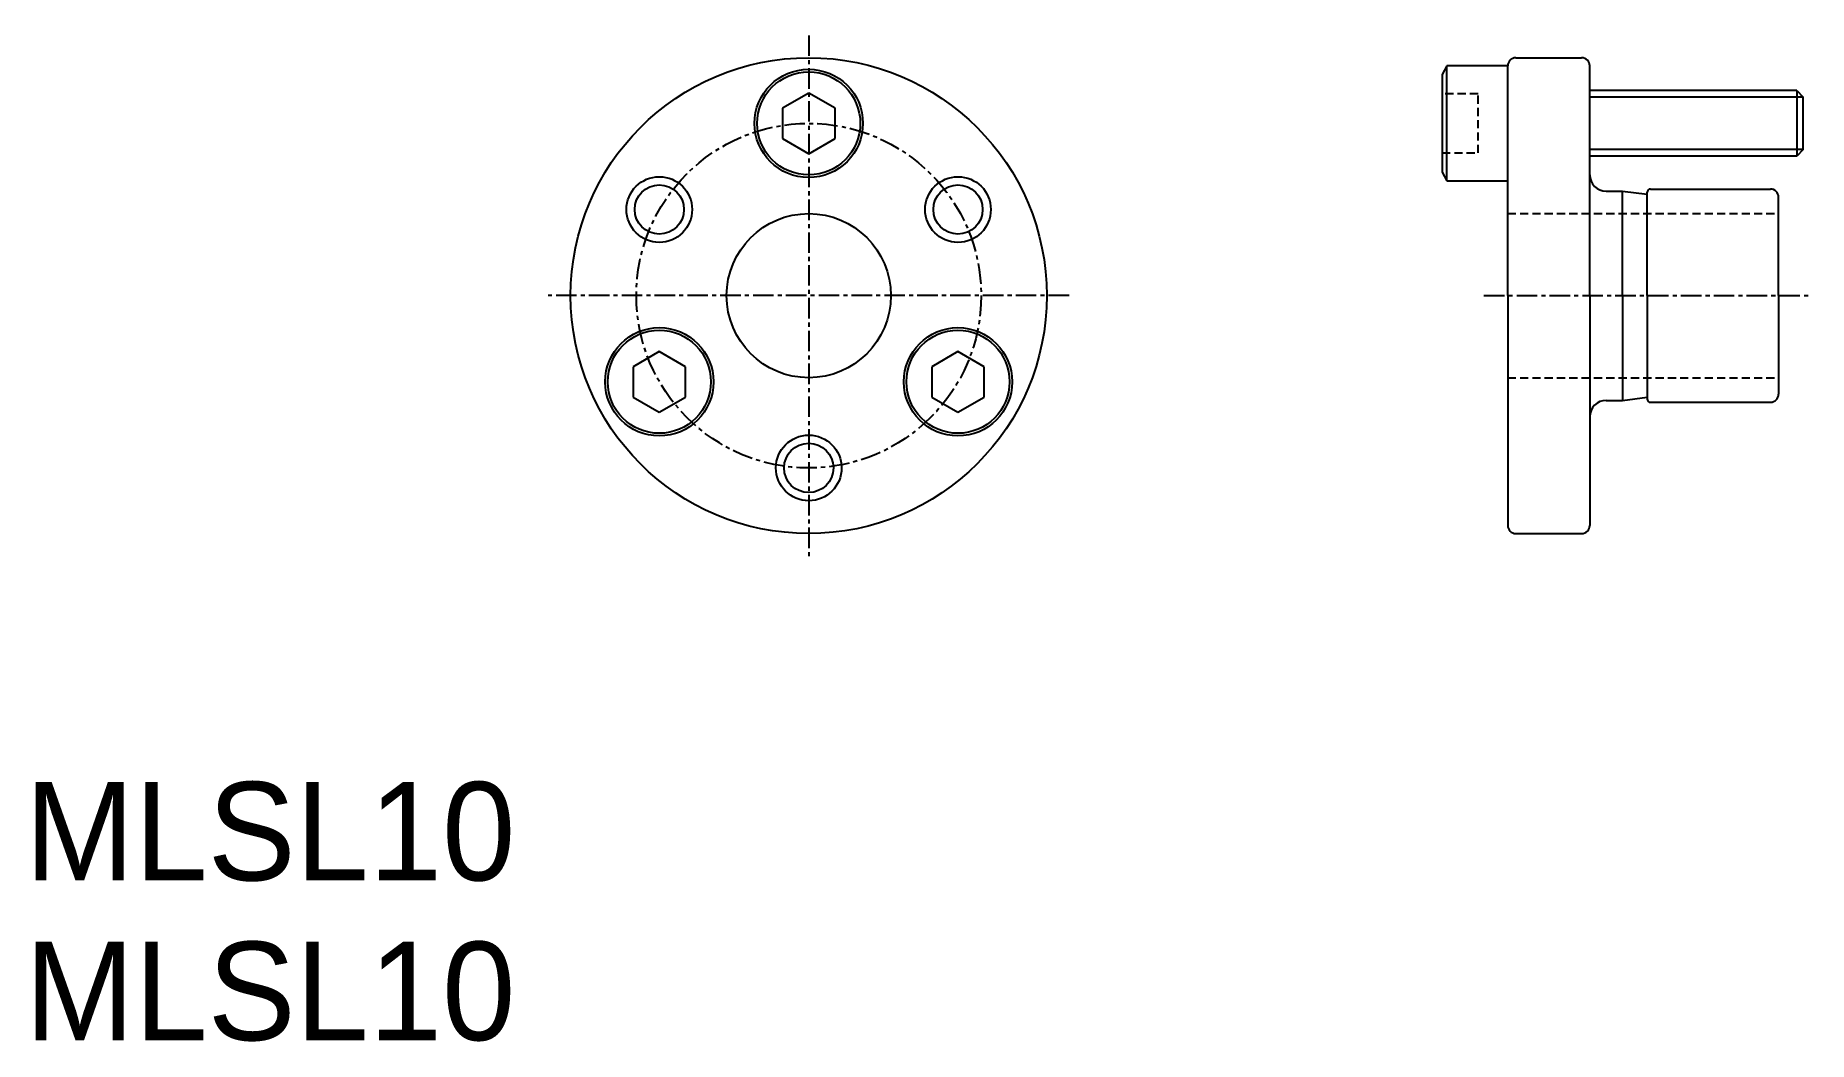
# Model space of a CAD drawing. Extents: x 62 to 170, y 57 to 118.
import ezdxf

# ---------------------------------------------------------------- set-up
doc = ezdxf.new("R2010")
doc.units = 0
doc.linetypes.add('CENTER', pattern=[2, 1.25, -0.25, 0.25, -0.25])
doc.linetypes.add('DASHED', pattern=[0.75, 0.5, -0.25])
doc.layers.get('0').update_dxf_attribs({"linetype": 'CONTINUOUS'})
doc.layers.add('CENTER', color=1, linetype='CENTER')

msp = doc.modelspace()

# ---------------------------------------------------------------- linework, layer by layer
at = {"color": 7, "linetype": 'CONTINUOUS'}
for p, q in [((147.78, 116.1), (147.48, 115.58)), ((147.48, 115.58), (147.48, 109.62)), ((151.48, 116.1), (147.78, 116.1)), ((147.78, 109.1), (147.78, 116.1)), ((151.48, 109.1), (151.48, 116.1)), ((169.08, 114.6), (156.48, 114.6)), ((169.08, 114.6), (169.08, 110.6)), ((169.08, 114.6), (169.48, 114.2)), ((108.91, 114.44), (107.31, 113.52)), ((107.31, 113.52), (107.31, 111.67)), ((110.51, 113.52), (108.91, 114.44)), ((110.51, 111.67), (110.51, 113.52)), ((169.48, 114.2), (156.48, 114.2)), ((169.48, 111), (169.48, 114.2)), ((107.31, 111.67), (108.91, 110.75)), ((108.91, 110.75), (110.51, 111.67)), ((169.48, 111), (156.48, 111)), ((169.08, 110.6), (156.48, 110.6)), ((169.48, 111), (169.08, 110.6)), ((147.48, 109.62), (147.78, 109.1)), ((147.78, 109.1), (151.48, 109.1)), ((99.81, 98.69), (98.21, 97.77)), ((101.41, 97.77), (99.81, 98.69)), ((118, 98.69), (116.4, 97.77)), ((119.6, 97.77), (118, 98.69)), ((98.21, 97.77), (98.21, 95.92)), ((101.41, 95.92), (101.41, 97.77)), ((116.4, 97.77), (116.4, 95.92)), ((119.6, 95.92), (119.6, 97.77)), ((98.21, 95.92), (99.81, 95)), ((99.81, 95), (101.41, 95.92)), ((116.4, 95.92), (118, 95)), ((118, 95), (119.6, 95.92))]:
    msp.add_line(p, q, dxfattribs=at)
at = {"color": 7}
for p, q in [((151.48, 102.1), (151.48, 116.1)), ((151.98, 116.6), (155.98, 116.6)), ((156.48, 102.1), (156.48, 116.1)), ((157.48, 108.47), (158.48, 108.47)), ((158.48, 102.1), (158.48, 108.47)), ((158.48, 108.47), (159.98, 108.28)), ((159.98, 102.1), (159.98, 108.4)), ((160.18, 108.6), (167.48, 108.6)), ((167.98, 102.1), (167.98, 108.1)), ((151.48, 102.1), (151.48, 88.1)), ((156.48, 102.1), (156.48, 88.1)), ((158.48, 102.1), (158.48, 95.72)), ((159.98, 102.1), (159.98, 95.8)), ((167.98, 102.1), (167.98, 96.1)), ((157.48, 95.72), (158.48, 95.72)), ((158.48, 95.72), (159.98, 95.91)), ((160.18, 95.6), (167.48, 95.6)), ((151.98, 87.6), (155.98, 87.6))]:
    msp.add_line(p, q, dxfattribs=at)
at = {"color": 3, "linetype": 'DASHED'}
for p, q in [((149.68, 114.4), (147.48, 114.4)), ((149.68, 110.8), (149.68, 114.4)), ((147.48, 110.8), (149.68, 110.8)), ((151.48, 107.1), (167.98, 107.1)), ((151.48, 97.1), (167.98, 97.1))]:
    msp.add_line(p, q, dxfattribs=at)
at = {"color": 7, "linetype": 'CONTINUOUS'}
for centre, radius in [((108.91, 102.1), 14.5), ((108.91, 112.6), 3.3), ((108.91, 112.6), 3.14), ((99.81, 107.35), 2), ((118, 107.35), 2), ((99.81, 107.35), 1.5), ((118, 107.35), 1.5), ((108.91, 102.1), 5), ((99.81, 96.85), 3.3), ((99.81, 96.85), 3.14), ((118, 96.85), 3.3), ((118, 96.85), 3.14), ((108.91, 91.6), 2), ((108.91, 91.6), 1.5)]:
    msp.add_circle(centre, radius, dxfattribs=at)
at = {"color": 7}
for centre, radius, start, end in [((151.98, 116.1), 0.5, 90, 180), ((155.98, 116.1), 0.5, 0, 90), ((157.48, 109.47), 1, 180, 270), ((160.18, 108.4), 0.2, 90, 180), ((167.48, 108.1), 0.5, 0, 90), ((157.48, 94.72), 1, 90, 180), ((160.18, 95.8), 0.2, 180, 270), ((167.48, 96.1), 0.5, 270, 0), ((151.98, 88.1), 0.5, 180, 270), ((155.98, 88.1), 0.5, 270, 0)]:
    msp.add_arc(centre, radius, start, end, dxfattribs=at)
at = {"layer": 'CENTER', "color": 1, "linetype": 'CENTER'}
for p, q in [((108.91, 117.96), (108.91, 86.23)), ((124.77, 102.1), (93.04, 102.1)), ((150.03, 102.1), (169.8, 102.1))]:
    msp.add_line(p, q, dxfattribs=at)
msp.add_circle((108.91, 102.1), 10.5, dxfattribs=at)

# ---------------------------------------------------------------- texts
at = {"color": 7, "linetype": 'CONTINUOUS'}
for p in [(61.16, 66.46), (61.16, 56.72)]:
    msp.add_text('MLSL10', height=6, dxfattribs=at).set_placement(p)

doc.saveas('drawing.dxf')
